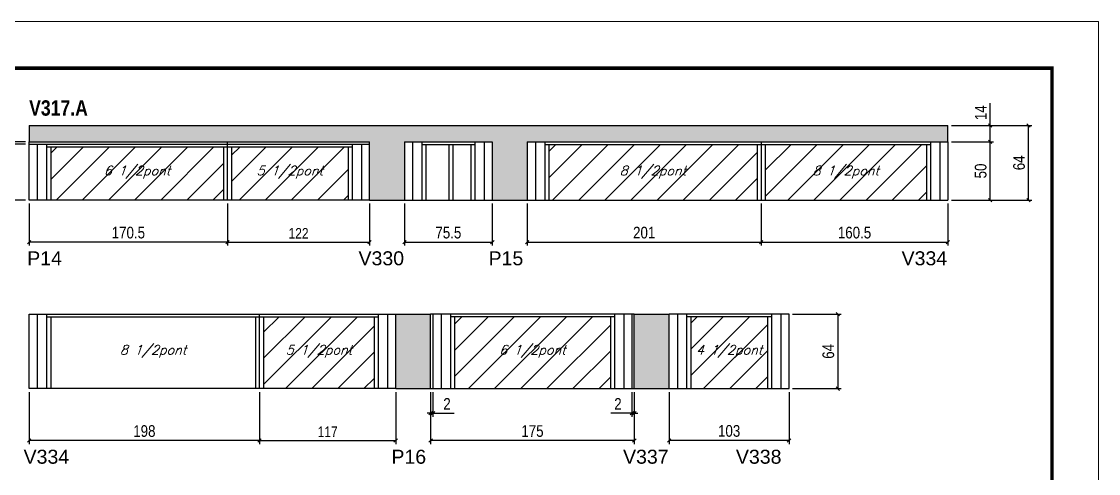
# Model space of a CAD drawing. Extents: x 13154 to 22413, y 1253 to 30260.
# Drawn here: x 18482 to 19408, y 27184 to 27572 of the extents above; entities that cross this region are included whole.
import ezdxf

# ---------------------------------------------------------------- set-up
doc = ezdxf.new("R2010")
doc.units = 0
doc.linetypes.add('DASHED', pattern=[0.75, 0.5, -0.25])
for name, color, linetype in [('5', 5, 'Continuous'), ('COTA', 241, 'Continuous'), ('NOMENCLATURA', 7, 'Continuous'), ('Painéis', 200, 'Continuous'), ('SARR_2.2x7', 40, 'Continuous'), ('SARR_3.5x7', 81, 'Continuous'), ('texto', 7, 'Continuous')]:
    doc.layers.add(name, color=color, linetype=linetype)
for name, color, linetype, lineweight in [('Folhas', 255, 'Continuous', 9), ('Hachura', 251, 'Continuous', 9), ('SARRAFO DE PRESSAO', 251, 'DASHED', 9)]:
    doc.layers.add(name, color=color, linetype=linetype, lineweight=lineweight)
doc.styles.add('COTA TECNICA', font='techl___.ttf', dxfattribs={"height": 10})
doc.styles.add('COTA TECNICA-50', font='techl___.ttf', dxfattribs={"height": 9})
doc.styles.add('Romans', font='romans.shx')
doc.styles.get("Standard").update_dxf_attribs({"font": 'arial.ttf'})
doc.styles.add('TECNICA', font='techb___.ttf', dxfattribs={"height": 10})
doc.dimstyles.new('COTA PAINEL-50', dxfattribs={"dimtxt": 9, "dimasz": 3, "dimexe": 3, "dimexo": 3, "dimgap": 3, "dimtad": 1, "dimdec": 1, "dimzin": 12, "dimdsep": 46, "dimtxsty": 'COTA TECNICA-50', "dimblk1": 'OBLIQUE', "dimblk2": 'OBLIQUE', "dimsah": 1, "dimcen": 0.9, "dimclrd": 4, "dimclre": 4, "dimclrt": 240, "dimadec": 1, "dimazin": 3, "dimtfac": 1, "dimtdec": 1, "dimtmove": 0, "dimatfit": 3, "dimfxl": 1, "dimtolj": 1, "dimtzin": 12, "dimarcsym": 0})
doc.dimstyles.new('PAINEL', dxfattribs={"dimtxt": 10, "dimasz": 3, "dimexe": 3, "dimexo": 3, "dimgap": 3, "dimtad": 1, "dimdec": 1, "dimzin": 12, "dimdsep": 46, "dimtxsty": 'COTA TECNICA', "dimblk1": 'OBLIQUE', "dimblk2": 'OBLIQUE', "dimsah": 1, "dimcen": 0.9, "dimclrd": 4, "dimclre": 4, "dimclrt": 240, "dimadec": 1, "dimazin": 3, "dimtfac": 1, "dimtdec": 1, "dimtmove": 0, "dimatfit": 3, "dimfxl": 1, "dimtolj": 1, "dimtzin": 12, "dimarcsym": 0})

# ---------------------------------------------------------------- blocks, each defined once
blk = doc.blocks.new('9999999999')
at = {"layer": 'Folhas'}
blk.add_lwpolyline([(98138.98, 34190.21), (99623.98, 34190.21), (99623.98, 35240.21), (98138.98, 35240.21)], close=True, dxfattribs=at)
at = {"layer": 'Folhas', "color": 30, "const_width": 3}
blk.add_lwpolyline([(98213.98, 34230.21), (99583.98, 34230.21), (99583.98, 35200.21), (98213.98, 35200.21)], close=True, dxfattribs=at)
blk = doc.blocks.new('_Oblique')
at = {"color": 0, "linetype": 'ByBlock', "lineweight": -2}
blk.add_line((-0.5, -0.5), (0.5, 0.5), dxfattribs=at)
blk = doc.blocks.new('*D224')
at = {"layer": 'COTA', "color": 4, "linetype": 'ByBlock', "lineweight": -2, "transparency": 16777216}
for p, q in [((18659.51, 27415.68), (18659.51, 27379.59)), ((18781.51, 27415.68), (18781.51, 27379.59)), ((18659.51, 27382.59), (18781.51, 27382.59))]:
    blk.add_line(p, q, dxfattribs=at)
at = {"layer": 'Defpoints', "color": 0, "linetype": 'ByBlock', "transparency": 16777216}
for p in [(18659.51, 27418.68), (18781.51, 27418.68), (18781.51, 27382.59)]:
    blk.add_point(p, dxfattribs=at)
at = {"layer": 'COTA', "color": 4, "linetype": 'ByBlock', "lineweight": -2, "transparency": 16777216, "xscale": 3, "yscale": 3, "zscale": 3, "rotation": 180}
blk.add_blockref('_Oblique', (18659.51, 27382.59), dxfattribs=at)
at = {"layer": 'COTA', "color": 4, "linetype": 'ByBlock', "lineweight": -2, "transparency": 16777216, "xscale": 3, "yscale": 3, "zscale": 3}
blk.add_blockref('_Oblique', (18781.51, 27382.59), dxfattribs=at)
at = {"layer": 'COTA', "color": 240, "linetype": 'ByBlock', "transparency": 16777216, "insert": (18720.51, 27390.14), "char_height": 9, "attachment_point": 5, "style": 'COTA TECNICA-50'}
blk.add_mtext('\\A1;122', dxfattribs=at)
blk = doc.blocks.new('*D1281')
at = {"layer": 'COTA', "color": 4, "linetype": 'ByBlock', "lineweight": -2, "transparency": 16777216}
for p, q in [((18489.01, 27415.68), (18489.01, 27379.59)), ((18659.51, 27415.68), (18659.51, 27379.59)), ((18659.51, 27382.59), (18489.01, 27382.59))]:
    blk.add_line(p, q, dxfattribs=at)
at = {"layer": 'Defpoints', "color": 0, "linetype": 'ByBlock', "transparency": 16777216}
for p in [(18489.01, 27418.68), (18659.51, 27418.68), (18489.01, 27382.59)]:
    blk.add_point(p, dxfattribs=at)
at = {"layer": 'COTA', "color": 4, "linetype": 'ByBlock', "lineweight": -2, "transparency": 16777216, "xscale": 3, "yscale": 3, "zscale": 3, "rotation": 180}
blk.add_blockref('_Oblique', (18489.01, 27382.59), dxfattribs=at)
at = {"layer": 'COTA', "color": 4, "linetype": 'ByBlock', "lineweight": -2, "transparency": 16777216, "xscale": 3, "yscale": 3, "zscale": 3}
blk.add_blockref('_Oblique', (18659.51, 27382.59), dxfattribs=at)
at = {"layer": 'COTA', "color": 240, "linetype": 'ByBlock', "transparency": 16777216, "insert": (18574.26, 27390.7), "char_height": 10, "attachment_point": 5, "style": 'COTA TECNICA'}
blk.add_mtext('\\A1;170.5', dxfattribs=at)
blk = doc.blocks.new('*D1282')
at = {"layer": 'COTA', "color": 4, "linetype": 'ByBlock', "lineweight": -2, "transparency": 16777216}
for p, q in [((18486.01, 27468.68), (18446.6, 27468.68)), ((18449.6, 27468.68), (18449.6, 27418.68)), ((18486.01, 27418.68), (18446.6, 27418.68))]:
    blk.add_line(p, q, dxfattribs=at)
at = {"layer": 'Defpoints', "color": 0, "linetype": 'ByBlock', "transparency": 16777216}
for p in [(18489.01, 27468.68), (18449.6, 27418.68), (18489.01, 27418.68)]:
    blk.add_point(p, dxfattribs=at)
at = {"layer": 'COTA', "color": 4, "linetype": 'ByBlock', "lineweight": -2, "transparency": 16777216, "xscale": 3, "yscale": 3, "zscale": 3}
for p, rotation in [((18449.6, 27468.68), 90), ((18449.6, 27418.68), 270)]:
    blk.add_blockref('_Oblique', p, dxfattribs=dict(at, rotation=rotation))
at = {"layer": 'COTA', "color": 240, "linetype": 'ByBlock', "transparency": 16777216, "insert": (18441.49, 27443.68), "char_height": 10, "attachment_point": 5, "rotation": 90, "style": 'COTA TECNICA'}
blk.add_mtext('\\A1;50', dxfattribs=at)
blk = doc.blocks.new('*D1283')
at = {"layer": 'COTA', "color": 4, "linetype": 'ByBlock', "lineweight": -2, "transparency": 16777216}
for p, q in [((18811.51, 27415.68), (18811.51, 27379.59)), ((18887.01, 27415.68), (18887.01, 27379.59)), ((18811.51, 27382.59), (18887.01, 27382.59))]:
    blk.add_line(p, q, dxfattribs=at)
at = {"layer": 'Defpoints', "color": 0, "linetype": 'ByBlock', "transparency": 16777216}
for p in [(18811.51, 27418.68), (18887.01, 27418.68), (18887.01, 27382.59)]:
    blk.add_point(p, dxfattribs=at)
at = {"layer": 'COTA', "color": 4, "linetype": 'ByBlock', "lineweight": -2, "transparency": 16777216, "xscale": 3, "yscale": 3, "zscale": 3, "rotation": 180}
blk.add_blockref('_Oblique', (18811.51, 27382.59), dxfattribs=at)
at = {"layer": 'COTA', "color": 4, "linetype": 'ByBlock', "lineweight": -2, "transparency": 16777216, "xscale": 3, "yscale": 3, "zscale": 3}
blk.add_blockref('_Oblique', (18887.01, 27382.59), dxfattribs=at)
at = {"layer": 'COTA', "color": 240, "linetype": 'ByBlock', "transparency": 16777216, "insert": (18849.26, 27390.7), "char_height": 10, "attachment_point": 5, "style": 'COTA TECNICA'}
blk.add_mtext('\\A1;75.5', dxfattribs=at)
blk = doc.blocks.new('*D1284')
at = {"layer": 'COTA', "color": 4, "linetype": 'ByBlock', "lineweight": -2, "transparency": 16777216}
for p, q in [((18917.01, 27415.68), (18917.01, 27379.59)), ((19118.01, 27415.68), (19118.01, 27379.59)), ((18917.01, 27382.59), (19118.01, 27382.59))]:
    blk.add_line(p, q, dxfattribs=at)
at = {"layer": 'Defpoints', "color": 0, "linetype": 'ByBlock', "transparency": 16777216}
for p in [(18917.01, 27418.68), (19118.01, 27418.68), (19118.01, 27382.59)]:
    blk.add_point(p, dxfattribs=at)
at = {"layer": 'COTA', "color": 4, "linetype": 'ByBlock', "lineweight": -2, "transparency": 16777216, "xscale": 3, "yscale": 3, "zscale": 3, "rotation": 180}
blk.add_blockref('_Oblique', (18917.01, 27382.59), dxfattribs=at)
at = {"layer": 'COTA', "color": 4, "linetype": 'ByBlock', "lineweight": -2, "transparency": 16777216, "xscale": 3, "yscale": 3, "zscale": 3}
blk.add_blockref('_Oblique', (19118.01, 27382.59), dxfattribs=at)
at = {"layer": 'COTA', "color": 240, "linetype": 'ByBlock', "transparency": 16777216, "insert": (19017.51, 27390.69), "char_height": 10, "attachment_point": 5, "style": 'COTA TECNICA'}
blk.add_mtext('\\A1;201', dxfattribs=at)
blk = doc.blocks.new('*D1285')
at = {"layer": 'COTA', "color": 4, "linetype": 'ByBlock', "lineweight": -2, "transparency": 16777216}
for p, q in [((19118.01, 27415.68), (19118.01, 27379.59)), ((19278.51, 27415.68), (19278.51, 27379.59)), ((19118.01, 27382.59), (19278.51, 27382.59))]:
    blk.add_line(p, q, dxfattribs=at)
at = {"layer": 'Defpoints', "color": 0, "linetype": 'ByBlock', "transparency": 16777216}
for p in [(19118.01, 27418.68), (19278.51, 27418.68), (19278.51, 27382.59)]:
    blk.add_point(p, dxfattribs=at)
at = {"layer": 'COTA', "color": 4, "linetype": 'ByBlock', "lineweight": -2, "transparency": 16777216, "xscale": 3, "yscale": 3, "zscale": 3, "rotation": 180}
blk.add_blockref('_Oblique', (19118.01, 27382.59), dxfattribs=at)
at = {"layer": 'COTA', "color": 4, "linetype": 'ByBlock', "lineweight": -2, "transparency": 16777216, "xscale": 3, "yscale": 3, "zscale": 3}
blk.add_blockref('_Oblique', (19278.51, 27382.59), dxfattribs=at)
at = {"layer": 'COTA', "color": 240, "linetype": 'ByBlock', "transparency": 16777216, "insert": (19198.26, 27390.7), "char_height": 10, "attachment_point": 5, "style": 'COTA TECNICA'}
blk.add_mtext('\\A1;160.5', dxfattribs=at)
blk = doc.blocks.new('*D1286')
at = {"layer": 'COTA', "color": 4, "linetype": 'ByBlock', "lineweight": -2, "transparency": 16777216}
for p, q in [((18486.01, 27466.68), (18471.72, 27466.68)), ((18474.72, 27418.68), (18474.72, 27466.68)), ((18486.01, 27418.68), (18471.72, 27418.68))]:
    blk.add_line(p, q, dxfattribs=at)
at = {"layer": 'Defpoints', "color": 0, "linetype": 'ByBlock', "transparency": 16777216}
for p in [(18474.72, 27466.68), (18489.01, 27466.68), (18489.01, 27418.68)]:
    blk.add_point(p, dxfattribs=at)
at = {"layer": 'COTA', "color": 4, "linetype": 'ByBlock', "lineweight": -2, "transparency": 16777216, "xscale": 3, "yscale": 3, "zscale": 3}
for p, rotation in [((18474.72, 27466.68), 90), ((18474.72, 27418.68), 270)]:
    blk.add_blockref('_Oblique', p, dxfattribs=dict(at, rotation=rotation))
at = {"layer": 'COTA', "color": 240, "linetype": 'ByBlock', "transparency": 16777216, "insert": (18466.63, 27442.68), "char_height": 10, "attachment_point": 5, "rotation": 90, "style": 'COTA TECNICA'}
blk.add_mtext('\\A1;48', dxfattribs=at)
blk = doc.blocks.new('*D1287')
at = {"layer": 'COTA', "color": 4, "linetype": 'ByBlock', "lineweight": -2, "transparency": 16777216}
for p, q in [((18474.72, 27468.68), (18474.72, 27486.79)), ((18486.01, 27468.68), (18471.72, 27468.68)), ((18486.01, 27466.68), (18471.72, 27466.68)), ((18474.72, 27466.68), (18474.72, 27468.68)), ((18474.72, 27466.68), (18474.72, 27463.68))]:
    blk.add_line(p, q, dxfattribs=at)
at = {"layer": 'Defpoints', "color": 0, "linetype": 'ByBlock', "transparency": 16777216}
for p in [(18474.72, 27468.68), (18489.01, 27468.68), (18489.01, 27466.68)]:
    blk.add_point(p, dxfattribs=at)
at = {"layer": 'COTA', "color": 4, "linetype": 'ByBlock', "lineweight": -2, "transparency": 16777216, "xscale": 3, "yscale": 3, "zscale": 3}
for p, rotation in [((18474.72, 27468.68), 270), ((18474.72, 27466.68), 90)]:
    blk.add_blockref('_Oblique', p, dxfattribs=dict(at, rotation=rotation))
at = {"layer": 'COTA', "color": 240, "linetype": 'ByBlock', "transparency": 16777216, "insert": (18466.72, 27480.73), "char_height": 10, "attachment_point": 5, "rotation": 90, "style": 'COTA TECNICA'}
blk.add_mtext('\\A1;2', dxfattribs=at)
blk = doc.blocks.new('*D1288')
at = {"layer": 'COTA', "color": 4, "linetype": 'ByBlock', "lineweight": -2, "transparency": 16777216}
for p, q in [((19281.51, 27468.68), (19317.79, 27468.68)), ((19314.79, 27418.68), (19314.79, 27468.68)), ((19281.51, 27418.68), (19317.79, 27418.68))]:
    blk.add_line(p, q, dxfattribs=at)
at = {"layer": 'Defpoints', "color": 0, "linetype": 'ByBlock', "transparency": 16777216}
for p in [(19278.51, 27468.68), (19314.79, 27468.68), (19278.51, 27418.68)]:
    blk.add_point(p, dxfattribs=at)
at = {"layer": 'COTA', "color": 4, "linetype": 'ByBlock', "lineweight": -2, "transparency": 16777216, "xscale": 3, "yscale": 3, "zscale": 3}
for p, rotation in [((19314.79, 27468.68), 90), ((19314.79, 27418.68), 270)]:
    blk.add_blockref('_Oblique', p, dxfattribs=dict(at, rotation=rotation))
at = {"layer": 'COTA', "color": 240, "linetype": 'ByBlock', "transparency": 16777216, "insert": (19306.68, 27443.68), "char_height": 10, "attachment_point": 5, "rotation": 90, "style": 'COTA TECNICA'}
blk.add_mtext('\\A1;50', dxfattribs=at)
blk = doc.blocks.new('*D1289')
at = {"layer": 'COTA', "color": 4, "linetype": 'ByBlock', "lineweight": -2, "transparency": 16777216}
for p, q in [((19314.79, 27482.68), (19314.79, 27501.79)), ((19281.51, 27482.68), (19317.79, 27482.68)), ((19314.79, 27468.68), (19314.79, 27482.68)), ((19281.51, 27468.68), (19317.79, 27468.68))]:
    blk.add_line(p, q, dxfattribs=at)
at = {"layer": 'Defpoints', "color": 0, "linetype": 'ByBlock', "transparency": 16777216}
for p in [(19278.51, 27482.68), (19314.79, 27482.68), (19278.51, 27468.68)]:
    blk.add_point(p, dxfattribs=at)
at = {"layer": 'COTA', "color": 4, "linetype": 'ByBlock', "lineweight": -2, "transparency": 16777216, "xscale": 3, "yscale": 3, "zscale": 3}
for p, rotation in [((19314.79, 27482.68), 90), ((19314.79, 27468.68), 270)]:
    blk.add_blockref('_Oblique', p, dxfattribs=dict(at, rotation=rotation))
at = {"layer": 'COTA', "color": 240, "linetype": 'ByBlock', "transparency": 16777216, "insert": (19306.71, 27493.73), "char_height": 10, "attachment_point": 5, "rotation": 90, "style": 'COTA TECNICA'}
blk.add_mtext('\\A1;14', dxfattribs=at)
blk = doc.blocks.new('*D1290')
at = {"layer": 'COTA', "color": 4, "linetype": 'ByBlock', "lineweight": -2, "transparency": 16777216}
for p, q in [((19281.51, 27482.68), (19350.76, 27482.68)), ((19347.76, 27418.68), (19347.76, 27482.68)), ((19281.51, 27418.68), (19350.76, 27418.68))]:
    blk.add_line(p, q, dxfattribs=at)
at = {"layer": 'Defpoints', "color": 0, "linetype": 'ByBlock', "transparency": 16777216}
for p in [(19278.51, 27482.68), (19347.76, 27482.68), (19278.51, 27418.68)]:
    blk.add_point(p, dxfattribs=at)
at = {"layer": 'COTA', "color": 4, "linetype": 'ByBlock', "lineweight": -2, "transparency": 16777216, "xscale": 3, "yscale": 3, "zscale": 3}
for p, rotation in [((19347.76, 27482.68), 90), ((19347.76, 27418.68), 270)]:
    blk.add_blockref('_Oblique', p, dxfattribs=dict(at, rotation=rotation))
at = {"layer": 'COTA', "color": 240, "linetype": 'ByBlock', "transparency": 16777216, "insert": (19339.66, 27450.68), "char_height": 10, "attachment_point": 5, "rotation": 90, "style": 'COTA TECNICA'}
blk.add_mtext('\\A1;64', dxfattribs=at)
blk = doc.blocks.new('*D225')
at = {"layer": 'COTA', "color": 4, "linetype": 'ByBlock', "lineweight": -2, "transparency": 16777216}
for p, q in [((18687.01, 27253.72), (18687.01, 27209.14)), ((18804.01, 27253.72), (18804.01, 27209.14)), ((18687.01, 27212.14), (18804.01, 27212.14))]:
    blk.add_line(p, q, dxfattribs=at)
at = {"layer": 'Defpoints', "color": 0, "linetype": 'ByBlock', "transparency": 16777216}
for p in [(18687.01, 27256.72), (18804.01, 27256.72), (18804.01, 27212.14)]:
    blk.add_point(p, dxfattribs=at)
at = {"layer": 'COTA', "color": 4, "linetype": 'ByBlock', "lineweight": -2, "transparency": 16777216, "xscale": 3, "yscale": 3, "zscale": 3, "rotation": 180}
blk.add_blockref('_Oblique', (18687.01, 27212.14), dxfattribs=at)
at = {"layer": 'COTA', "color": 4, "linetype": 'ByBlock', "lineweight": -2, "transparency": 16777216, "xscale": 3, "yscale": 3, "zscale": 3}
blk.add_blockref('_Oblique', (18804.01, 27212.14), dxfattribs=at)
at = {"layer": 'COTA', "color": 240, "linetype": 'ByBlock', "transparency": 16777216, "insert": (18745.51, 27219.71), "char_height": 9, "attachment_point": 5, "style": 'COTA TECNICA-50'}
blk.add_mtext('\\A1;117', dxfattribs=at)
blk = doc.blocks.new('*D1268')
at = {"layer": 'COTA', "color": 4, "linetype": 'ByBlock', "lineweight": -2, "transparency": 16777216}
for p, q in [((18489.01, 27253.72), (18489.01, 27209.14)), ((18687.01, 27253.72), (18687.01, 27209.14)), ((18687.01, 27212.14), (18489.01, 27212.14))]:
    blk.add_line(p, q, dxfattribs=at)
at = {"layer": 'Defpoints', "color": 0, "linetype": 'ByBlock', "transparency": 16777216}
for p in [(18489.01, 27256.72), (18687.01, 27256.72), (18489.01, 27212.14)]:
    blk.add_point(p, dxfattribs=at)
at = {"layer": 'COTA', "color": 4, "linetype": 'ByBlock', "lineweight": -2, "transparency": 16777216, "xscale": 3, "yscale": 3, "zscale": 3, "rotation": 180}
blk.add_blockref('_Oblique', (18489.01, 27212.14), dxfattribs=at)
at = {"layer": 'COTA', "color": 4, "linetype": 'ByBlock', "lineweight": -2, "transparency": 16777216, "xscale": 3, "yscale": 3, "zscale": 3}
blk.add_blockref('_Oblique', (18687.01, 27212.14), dxfattribs=at)
at = {"layer": 'COTA', "color": 240, "linetype": 'ByBlock', "transparency": 16777216, "insert": (18588.01, 27220.24), "char_height": 10, "attachment_point": 5, "style": 'COTA TECNICA'}
blk.add_mtext('\\A1;198', dxfattribs=at)
blk = doc.blocks.new('*D1270')
at = {"layer": 'COTA', "color": 4, "linetype": 'ByBlock', "lineweight": -2, "transparency": 16777216}
for p, q in [((18834.01, 27253.72), (18834.01, 27209.14)), ((19009.01, 27253.72), (19009.01, 27209.14)), ((19009.01, 27212.14), (18834.01, 27212.14))]:
    blk.add_line(p, q, dxfattribs=at)
at = {"layer": 'Defpoints', "color": 0, "linetype": 'ByBlock', "transparency": 16777216}
for p in [(18834.01, 27256.72), (19009.01, 27256.72), (18834.01, 27212.14)]:
    blk.add_point(p, dxfattribs=at)
at = {"layer": 'COTA', "color": 4, "linetype": 'ByBlock', "lineweight": -2, "transparency": 16777216, "xscale": 3, "yscale": 3, "zscale": 3, "rotation": 180}
blk.add_blockref('_Oblique', (18834.01, 27212.14), dxfattribs=at)
at = {"layer": 'COTA', "color": 4, "linetype": 'ByBlock', "lineweight": -2, "transparency": 16777216, "xscale": 3, "yscale": 3, "zscale": 3}
blk.add_blockref('_Oblique', (19009.01, 27212.14), dxfattribs=at)
at = {"layer": 'COTA', "color": 240, "linetype": 'ByBlock', "transparency": 16777216, "insert": (18921.51, 27220.25), "char_height": 10, "attachment_point": 5, "style": 'COTA TECNICA'}
blk.add_mtext('\\A1;175', dxfattribs=at)
blk = doc.blocks.new('*D1271')
at = {"layer": 'COTA', "color": 4, "linetype": 'ByBlock', "lineweight": -2, "transparency": 16777216}
for p, q in [((19039.01, 27253.72), (19039.01, 27209.14)), ((19142.01, 27253.72), (19142.01, 27209.14)), ((19142.01, 27212.14), (19039.01, 27212.14))]:
    blk.add_line(p, q, dxfattribs=at)
at = {"layer": 'Defpoints', "color": 0, "linetype": 'ByBlock', "transparency": 16777216}
for p in [(19039.01, 27256.72), (19142.01, 27256.72), (19039.01, 27212.14)]:
    blk.add_point(p, dxfattribs=at)
at = {"layer": 'COTA', "color": 4, "linetype": 'ByBlock', "lineweight": -2, "transparency": 16777216, "xscale": 3, "yscale": 3, "zscale": 3, "rotation": 180}
blk.add_blockref('_Oblique', (19039.01, 27212.14), dxfattribs=at)
at = {"layer": 'COTA', "color": 4, "linetype": 'ByBlock', "lineweight": -2, "transparency": 16777216, "xscale": 3, "yscale": 3, "zscale": 3}
blk.add_blockref('_Oblique', (19142.01, 27212.14), dxfattribs=at)
at = {"layer": 'COTA', "color": 240, "linetype": 'ByBlock', "transparency": 16777216, "insert": (19090.51, 27220.36), "char_height": 10, "attachment_point": 5, "style": 'COTA TECNICA'}
blk.add_mtext('\\A1;103', dxfattribs=at)
blk = doc.blocks.new('*D1272')
at = {"layer": 'COTA', "color": 4, "linetype": 'ByBlock', "lineweight": -2, "transparency": 16777216}
for p, q in [((19145.01, 27320.72), (19186.86, 27320.72)), ((19183.86, 27320.72), (19183.86, 27256.72)), ((19145.01, 27256.72), (19186.86, 27256.72))]:
    blk.add_line(p, q, dxfattribs=at)
at = {"layer": 'Defpoints', "color": 0, "linetype": 'ByBlock', "transparency": 16777216}
for p in [(19142.01, 27320.72), (19142.01, 27256.72), (19183.86, 27256.72)]:
    blk.add_point(p, dxfattribs=at)
at = {"layer": 'COTA', "color": 4, "linetype": 'ByBlock', "lineweight": -2, "transparency": 16777216, "xscale": 3, "yscale": 3, "zscale": 3}
for p, rotation in [((19183.86, 27320.72), 90), ((19183.86, 27256.72), 270)]:
    blk.add_blockref('_Oblique', p, dxfattribs=dict(at, rotation=rotation))
at = {"layer": 'COTA', "color": 240, "linetype": 'ByBlock', "transparency": 16777216, "insert": (19175.76, 27288.72), "char_height": 10, "attachment_point": 5, "rotation": 90, "style": 'COTA TECNICA'}
blk.add_mtext('\\A1;64', dxfattribs=at)
blk = doc.blocks.new('*D3242')
at = {"layer": 'COTA', "color": 4, "lineweight": -2, "transparency": 16777216}
for p, q in [((18834.01, 27253.72), (18834.01, 27232.6)), ((18836.01, 27253.72), (18836.01, 27232.6)), ((18834.01, 27235.6), (18831.01, 27235.6)), ((18834.01, 27235.6), (18836.01, 27235.6)), ((18836.01, 27235.6), (18854.12, 27235.6))]:
    blk.add_line(p, q, dxfattribs=at)
at = {"layer": 'Defpoints', "color": 0, "transparency": 16777216}
for p in [(18834.01, 27256.72), (18836.01, 27256.72), (18836.01, 27235.6)]:
    blk.add_point(p, dxfattribs=at)
at = {"layer": 'COTA', "color": 4, "lineweight": -2, "transparency": 16777216, "xscale": 3, "yscale": 3, "zscale": 3}
blk.add_blockref('_Oblique', (18834.01, 27235.6), dxfattribs=at)
at = {"layer": 'COTA', "color": 4, "lineweight": -2, "transparency": 16777216, "xscale": 3, "yscale": 3, "zscale": 3, "rotation": 180}
blk.add_blockref('_Oblique', (18836.01, 27235.6), dxfattribs=at)
at = {"layer": 'COTA', "color": 240, "transparency": 16777216, "insert": (18848.06, 27243.6), "char_height": 10, "attachment_point": 5, "style": 'COTA TECNICA'}
blk.add_mtext('\\A1;2', dxfattribs=at)
blk = doc.blocks.new('*D3243')
at = {"layer": 'COTA', "color": 4, "lineweight": -2, "transparency": 16777216}
for p, q in [((19007.01, 27253.72), (19007.01, 27232.6)), ((19009.01, 27253.72), (19009.01, 27232.6)), ((19007.01, 27235.6), (18988.89, 27235.6)), ((19009.01, 27235.6), (19007.01, 27235.6)), ((19009.01, 27235.6), (19012.01, 27235.6))]:
    blk.add_line(p, q, dxfattribs=at)
at = {"layer": 'Defpoints', "color": 0, "transparency": 16777216}
for p in [(19007.01, 27256.72), (19009.01, 27256.72), (19007.01, 27235.6)]:
    blk.add_point(p, dxfattribs=at)
at = {"layer": 'COTA', "color": 4, "lineweight": -2, "transparency": 16777216, "xscale": 3, "yscale": 3, "zscale": 3}
blk.add_blockref('_Oblique', (19007.01, 27235.6), dxfattribs=at)
at = {"layer": 'COTA', "color": 4, "lineweight": -2, "transparency": 16777216, "xscale": 3, "yscale": 3, "zscale": 3, "rotation": 180}
blk.add_blockref('_Oblique', (19009.01, 27235.6), dxfattribs=at)
at = {"layer": 'COTA', "color": 240, "transparency": 16777216, "insert": (18994.95, 27243.6), "char_height": 10, "attachment_point": 5, "style": 'COTA TECNICA'}
blk.add_mtext('\\A1;2', dxfattribs=at)

msp = doc.modelspace()

# ---------------------------------------------------------------- hatches: boundary and pattern name
at = {"layer": 'COTA', "linetype": 'ByBlock'}
h = msp.add_hatch(dxfattribs=at)
h.set_pattern_fill('AR-CONC', color=256, scale=0.03)
h.set_pattern_definition([(50, (-115866.6203, -5371.0305), (5.46554007, -0.47817257), [0.5715, -6.2865]), (355, (-115866.62, -5371.0305), (-1.05730264, 5.73170536), [0.4572, -5.02921753]), (100.4514447, (-115866.165, -5371.0704), (4.40823741, 5.25353256), [0.48570026, -5.34270734]), (46.1842, (-115866.62, -5369.5065), (8.13237123, -1.26126984), [0.85725, -9.42975]), (96.6355576, (-115865.9426, -5369.612), (7.122124, 7.42278374), [0.7285507, -8.01406824]), (351.184151, (-115866.62, -5369.5065), (7.122124, 7.42278374), [0.685799, -7.54379196]), (21, (-115865.8583, -5369.8875), (4.54843174, -3.06795595), [0.5715, -6.2865]), (326, (-115865.858, -5369.8875), (1.85406085, 5.52563898), [0.4572, -5.0292]), (71.451445, (-115865.479, -5370.143), (6.40249258, 2.45768307), [0.48570026, -5.34269813]), (37.5, (-115866.6203, -5371.0305), (0.092658098, 2.536651166), [0, -4.96824, 0, -5.1054, 0, -5.04825]), (7.5, (-115866.6203, -5371.0305), (2.004589875, 3.005417245), [0, -2.91084, 0, -4.85394, 0, -1.92405]), (327.5, (-115868.3195, -5371.0305), (4.067717855, -0.17186232), [0, -1.905, 0, -5.9436, 0, -7.8867]), (317.5, (-115869.0815, -5371.0305), (4.44387544, 0.76279473), [0, -2.4765, 0, -3.94716, 0, -5.6007])])
h.paths.add_polyline_path([(18811.51, 27468.68), (18887.01, 27468.68), (18887.01, 27418.68), (18917.01, 27418.68), (18917.01, 27468.68), (19278.51, 27468.68), (19278.51, 27482.68), (18489.01, 27482.68), (18489.01, 27468.68), (18781.51, 27468.68), (18781.51, 27418.68), (18811.51, 27418.68)])
h = msp.add_hatch(dxfattribs=at)
h.set_pattern_fill('AR-CONC', color=256, scale=0.03)
h.set_pattern_definition([(50, (-115864.6203, -5346.4428), (5.46554007, -0.47817257), [0.5715, -6.2865]), (355, (-115864.62, -5346.443), (-1.05730264, 5.73170536), [0.4572, -5.02921753]), (100.4514447, (-115864.165, -5346.4826), (4.40823741, 5.25353256), [0.48570026, -5.34270734]), (46.1842, (-115864.62, -5344.919), (8.13237123, -1.26126984), [0.85725, -9.42975]), (96.6355576, (-115863.9426, -5345.024), (7.122124, 7.42278374), [0.7285507, -8.01406824]), (351.184151, (-115864.62, -5344.919), (7.122124, 7.42278374), [0.685799, -7.54379196]), (21, (-115863.8583, -5345.2998), (4.54843174, -3.06795595), [0.5715, -6.2865]), (326, (-115863.858, -5345.3), (1.85406085, 5.52563898), [0.4572, -5.0292]), (71.451445, (-115863.479, -5345.5554), (6.40249258, 2.45768307), [0.48570026, -5.34269813]), (37.5, (-115864.6203, -5346.4428), (0.092658098, 2.536651166), [0, -4.96824, 0, -5.1054, 0, -5.04825]), (7.5, (-115864.6203, -5346.4428), (2.004589875, 3.005417245), [0, -2.91084, 0, -4.85394, 0, -1.92405]), (327.5, (-115866.3195, -5346.4428), (4.067717855, -0.17186232), [0, -1.905, 0, -5.9436, 0, -7.8867]), (317.5, (-115867.0815, -5346.4428), (4.44387544, 0.76279473), [0, -2.4765, 0, -3.94716, 0, -5.6007])])
h.paths.add_polyline_path([(18804.01, 27256.72), (18834.01, 27256.72), (18834.01, 27320.72), (18804.01, 27320.72)])
h.paths.add_polyline_path([(19039.01, 27320.72), (19009.01, 27320.72), (19009.01, 27256.72), (19039.01, 27256.72)])
at = {"layer": 'Hachura', "linetype": 'ByBlock'}
h = msp.add_hatch(dxfattribs=at)
h.set_pattern_fill('ANSI31', color=256, scale=5)
h.set_pattern_definition([(45, (-115866.62, -5371.03), (-11.2253202, 11.2253202), [])])
h.paths.add_polyline_path([(18507.51, 27464.48), (18507.51, 27418.68), (18656.01, 27418.68), (18656.01, 27464.48)])
h.paths.add_polyline_path([(18763.01, 27418.68), (18763.01, 27464.48), (18663.01, 27464.48), (18663.01, 27418.68)])
h.paths.add_polyline_path([(18935.51, 27466.48), (18935.51, 27418.68), (19114.51, 27418.68), (19114.51, 27466.48)])
h.paths.add_polyline_path([(19121.51, 27466.48), (19121.51, 27418.68), (19260.01, 27418.68), (19260.01, 27466.48)])
h = msp.add_hatch(dxfattribs=at)
h.set_pattern_fill('ANSI31', color=256, scale=5)
h.set_pattern_definition([(45, (-115864.62, -5346.443), (-11.2253202, 11.2253202), [])])
h.paths.add_polyline_path([(18785.51, 27256.72), (18785.51, 27318.52), (18690.51, 27318.52), (18690.51, 27256.72)])
h.paths.add_polyline_path([(18988.51, 27256.72), (18988.51, 27318.52), (18854.51, 27318.52), (18854.51, 27256.72)])
h.paths.add_polyline_path([(19123.51, 27256.72), (19123.51, 27318.52), (19057.51, 27318.52), (19057.51, 27256.72)])

# ---------------------------------------------------------------- linework, layer by layer
at = {"layer": 'COTA', "linetype": 'ByBlock'}
for p, q in [((18489.01, 27482.68), (18489.01, 27468.68)), ((18489.01, 27482.68), (19278.51, 27482.68)), ((19278.51, 27468.68), (19278.51, 27482.68)), ((18781.51, 27418.68), (18811.51, 27418.68)), ((18887.01, 27418.68), (18917.01, 27418.68)), ((18804.01, 27320.72), (18834.01, 27320.72)), ((19009.01, 27320.72), (19039.01, 27320.72)), ((18804.01, 27256.72), (18834.01, 27256.72)), ((19009.01, 27256.72), (19039.01, 27256.72))]:
    msp.add_line(p, q, dxfattribs=at)
at = {"layer": 'Painéis', "linetype": 'Continuous'}
for p, q in [((18489.01, 27418.68), (18489.01, 27468.68)), ((18489.01, 27468.68), (18781.51, 27468.68)), ((18489.01, 27466.68), (18781.51, 27466.68)), ((18659.51, 27418.68), (18659.51, 27468.68)), ((18781.51, 27418.68), (18781.51, 27468.68)), ((18811.51, 27468.68), (18811.51, 27418.68)), ((18811.51, 27468.68), (18887.01, 27468.68)), ((18887.01, 27468.68), (18887.01, 27418.68)), ((18917.01, 27468.68), (18917.01, 27418.68)), ((18917.01, 27468.68), (19278.51, 27468.68)), ((19118.01, 27468.68), (19118.01, 27418.68)), ((19278.51, 27468.68), (19278.51, 27418.68)), ((18781.51, 27418.68), (18489.01, 27418.68)), ((18811.51, 27418.68), (18887.01, 27418.68)), ((18917.01, 27418.68), (19278.51, 27418.68)), ((18489.01, 27256.72), (18489.01, 27320.72)), ((18489.01, 27320.72), (18804.01, 27320.72)), ((18687.01, 27256.72), (18687.01, 27320.72)), ((18804.01, 27256.72), (18804.01, 27320.72)), ((19009.01, 27320.72), (18834.01, 27320.72)), ((18834.01, 27256.72), (18834.01, 27320.72)), ((18836.01, 27320.72), (18836.01, 27256.72)), ((19007.01, 27320.72), (19007.01, 27256.72)), ((19009.01, 27256.72), (19009.01, 27320.72)), ((19142.01, 27320.72), (19039.01, 27320.72)), ((19039.01, 27256.72), (19039.01, 27320.72)), ((19142.01, 27256.72), (19142.01, 27320.72)), ((18804.01, 27256.72), (18489.01, 27256.72)), ((18834.01, 27256.72), (19009.01, 27256.72)), ((19039.01, 27256.72), (19142.01, 27256.72))]:
    msp.add_line(p, q, dxfattribs=at)
at = {"layer": 'SARR_2.2x7', "linetype": 'Continuous'}
for p, q in [((18496.01, 27466.68), (18496.01, 27418.68)), ((18774.51, 27466.68), (18774.51, 27418.68)), ((18818.51, 27468.68), (18818.51, 27418.68)), ((18826.51, 27466.48), (18872.01, 27466.48)), ((18880.01, 27468.68), (18880.01, 27418.68)), ((18924.01, 27468.68), (18924.01, 27418.68)), ((18932.01, 27466.48), (19118.01, 27466.48)), ((19118.01, 27466.48), (19263.51, 27466.48)), ((19271.51, 27468.68), (19271.51, 27418.68)), ((18504.01, 27464.48), (18659.51, 27464.48)), ((18659.51, 27464.48), (18766.51, 27464.48)), ((18496.01, 27320.72), (18496.01, 27256.72)), ((18504.01, 27318.52), (18687.01, 27318.52)), ((18687.01, 27318.52), (18789.01, 27318.52)), ((18797.01, 27320.72), (18797.01, 27256.72)), ((18843.01, 27320.72), (18843.01, 27256.72)), ((18992.01, 27318.52), (18851.01, 27318.52)), ((19000.01, 27320.72), (19000.01, 27256.72)), ((19046.01, 27320.72), (19046.01, 27256.72)), ((19127.01, 27318.52), (19054.01, 27318.52)), ((19135.01, 27320.72), (19135.01, 27256.72))]:
    msp.add_line(p, q, dxfattribs=at)
at = {"layer": 'SARR_3.5x7'}
for p, q in [((18504.01, 27466.68), (18504.01, 27418.68)), ((18766.51, 27466.68), (18766.51, 27418.68)), ((18826.51, 27468.68), (18826.51, 27418.68)), ((18830.01, 27466.48), (18830.01, 27418.68)), ((18849.56, 27466.48), (18849.56, 27418.68)), ((18853.06, 27466.48), (18853.06, 27418.68)), ((18868.51, 27466.48), (18868.51, 27418.68)), ((18872.01, 27468.68), (18872.01, 27418.68)), ((18932.01, 27468.68), (18932.01, 27418.68)), ((18935.51, 27466.48), (18935.51, 27418.68)), ((19114.51, 27466.48), (19114.51, 27418.68)), ((19121.51, 27466.48), (19121.51, 27418.68)), ((19260.01, 27466.48), (19260.01, 27418.68)), ((19263.51, 27468.68), (19263.51, 27418.68)), ((18507.51, 27464.48), (18507.51, 27418.68)), ((18656.01, 27464.48), (18656.01, 27418.68)), ((18663.01, 27464.48), (18663.01, 27418.68)), ((18763.01, 27464.48), (18763.01, 27418.68)), ((18504.01, 27320.72), (18504.01, 27256.72)), ((18507.51, 27318.52), (18507.51, 27256.72)), ((18683.51, 27318.52), (18683.51, 27256.72)), ((18690.51, 27318.52), (18690.51, 27256.72)), ((18785.51, 27318.52), (18785.51, 27256.72)), ((18789.01, 27320.72), (18789.01, 27256.72)), ((18851.01, 27320.72), (18851.01, 27256.72)), ((18854.51, 27318.52), (18854.51, 27256.72)), ((18988.51, 27318.52), (18988.51, 27256.72)), ((18992.01, 27320.72), (18992.01, 27256.72)), ((19054.01, 27320.72), (19054.01, 27256.72)), ((19057.51, 27318.52), (19057.51, 27256.72)), ((19123.51, 27318.52), (19123.51, 27256.72)), ((19127.01, 27320.72), (19127.01, 27256.72))]:
    msp.add_line(p, q, dxfattribs=at)

# ---------------------------------------------------------------- block references
at = {"layer": 'SARRAFO DE PRESSAO', "color": 6, "linetype": 'ByBlock'}
msp.add_blockref('9999999999', (-80216.1, -7668.18), dxfattribs=at)

# ---------------------------------------------------------------- texts
at = {"layer": '5', "linetype": 'Continuous'}
for s, rotation, p in [('P14', 0.00004, (18487.34, 27362.69)), ('V330', 0.00004, (18772.03, 27362.69)), ('P15', 0.00004, (18883.79, 27362.69)), ('V334', 0.00004, (19238.71, 27362.69)), ('V334', 359.99996, (18484.24, 27192.24)), ('P16', 359.99996, (18800.31, 27192.24)), ('V337', 359.99996, (18999.36, 27192.24)), ('V338', 359.99996, (19096.35, 27192.24))]:
    msp.add_text(s, height=12, rotation=rotation, dxfattribs=at).set_placement(p)
at = {"layer": 'NOMENCLATURA', "style": 'TECNICA'}
msp.add_text('V317.A', height=13.2, dxfattribs=at).set_placement((18489.01, 27491.2))
at = {"layer": 'texto', "color": 2, "char_height": 8, "attachment_point": 5, "style": 'Romans'}
for s, insert in [('{\\Q19;\\C256;6 1/2pont}', (18581.76, 27442.68)), ('{\\Q19;\\C256;5 1/2pont}', (18713.01, 27442.68)), ('{\\Q19;\\C256;8 1/2pont}', (19025.01, 27442.68)), ('{\\Q19;\\C256;8 1/2pont}', (19190.76, 27442.68)), ('{\\Q19;\\C256;8 1/2pont}', (18595.51, 27288.72)), ('{\\Q19;\\C256;5 1/2pont}', (18738.01, 27288.72)), ('{\\Q19;\\C256;6 1/2pont}', (18921.51, 27288.72)), ('{\\Q19;\\C256;4 1/2pont}', (19090.51, 27288.72))]:
    msp.add_mtext(s, dxfattribs=dict(at, insert=insert))

# ---------------------------------------------------------------- dimensions: what is measured, and where the dimension line sits
at = {"layer": 'COTA', "linetype": 'ByBlock'}
for base, p1, p2, angle, picture, middle in [((19314.79, 27482.68), (19278.51, 27468.68), (19278.51, 27482.68), 90, '*D1289', (19306.71, 27493.73)), ((18474.72, 27468.68), (18489.01, 27466.68), (18489.01, 27468.68), 90, '*D1287', (18466.72, 27480.73)), ((19347.76, 27482.68), (19278.51, 27418.68), (19278.51, 27482.68), 90, '*D1290', (19339.66, 27450.68)), ((18449.6, 27418.68), (18489.01, 27468.68), (18489.01, 27418.68), 90, '*D1282', (18441.49, 27443.68)), ((18474.72, 27466.68), (18489.01, 27418.68), (18489.01, 27466.68), 90, '*D1286', (18466.63, 27442.68)), ((19314.79, 27468.68), (19278.51, 27418.68), (19278.51, 27468.68), 90, '*D1288', (19306.68, 27443.68)), ((18489.01, 27382.59), (18659.51, 27418.68), (18489.01, 27418.68), 180, '*D1281', (18574.26, 27390.7)), ((19183.86, 27256.72), (19142.01, 27320.72), (19142.01, 27256.72), 90, '*D1272', (19175.76, 27288.72)), ((18489.01, 27212.14), (18687.01, 27256.72), (18489.01, 27256.72), 180, '*D1268', (18588.01, 27220.24))]:
    dim = msp.add_linear_dim(base=base, p1=p1, p2=p2, angle=angle, dimstyle='PAINEL', dxfattribs=at)
    dim.commit()
    dim.dimension.update_dxf_attribs({"geometry": picture, "text_midpoint": middle})
for base, p1, p2, picture, middle in [((18781.51, 27382.59), (18659.51, 27418.68), (18781.51, 27418.68), '*D224', (18720.51, 27390.14)), ((18804.01, 27212.14), (18687.01, 27256.72), (18804.01, 27256.72), '*D225', (18745.51, 27219.71))]:
    dim = msp.add_linear_dim(base=base, p1=p1, p2=p2, angle=180, dimstyle='COTA PAINEL-50', override={"dimarcsym": 1}, dxfattribs=at)
    dim.commit()
    dim.dimension.update_dxf_attribs({"geometry": picture, "text_midpoint": middle})
for base, p1, p2, picture, middle in [((18887.01, 27382.59), (18811.51, 27418.68), (18887.01, 27418.68), '*D1283', (18849.26, 27390.7)), ((19118.01, 27382.59), (18917.01, 27418.68), (19118.01, 27418.68), '*D1284', (19017.51, 27390.69)), ((19278.51, 27382.59), (19118.01, 27418.68), (19278.51, 27418.68), '*D1285', (19198.26, 27390.7)), ((18834.01, 27212.14), (19009.01, 27256.72), (18834.01, 27256.72), '*D1270', (18921.51, 27220.25)), ((19039.01, 27212.14), (19142.01, 27256.72), (19039.01, 27256.72), '*D1271', (19090.51, 27220.36))]:
    dim = msp.add_linear_dim(base=base, p1=p1, p2=p2, dimstyle='PAINEL', dxfattribs=at)
    dim.commit()
    dim.dimension.update_dxf_attribs({"geometry": picture, "text_midpoint": middle})
at = {"layer": 'COTA'}
for base, p1, p2, picture, middle in [((18836.01, 27235.6), (18834.01, 27256.72), (18836.01, 27256.72), '*D3242', (18848.06, 27243.6)), ((19007.01, 27235.6), (19009.01, 27256.72), (19007.01, 27256.72), '*D3243', (18994.95, 27243.6))]:
    dim = msp.add_linear_dim(base=base, p1=p1, p2=p2, dimstyle='PAINEL', dxfattribs=at)
    dim.commit()
    dim.dimension.update_dxf_attribs({"geometry": picture, "text_midpoint": middle})

doc.saveas('drawing.dxf')
